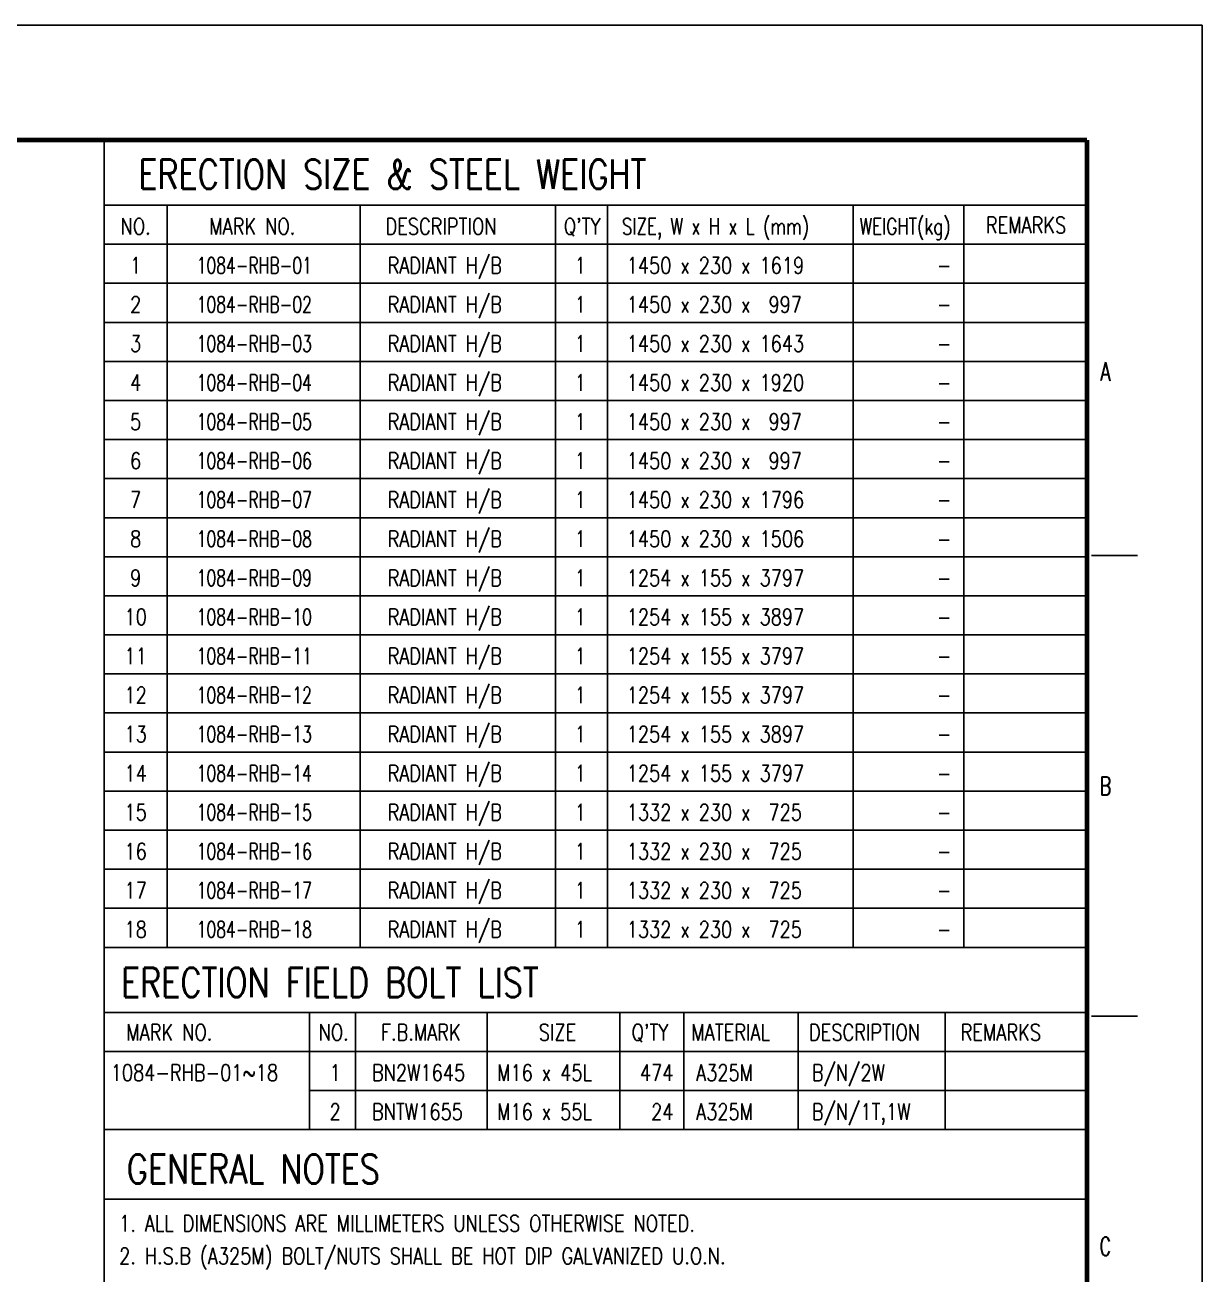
# Model space of a CAD drawing. Header units: millimetres. Extents: x 0 to 232280, y -26939 to 23794.
# Drawn here: x 45964 to 51389, y 12085 to 17846 of the extents above; entities that cross this region are included whole.
import ezdxf
from ezdxf.enums import TextEntityAlignment as Align

# ---------------------------------------------------------------- set-up
doc = ezdxf.new("R2010")
doc.units = ezdxf.units.MM
doc.header["$LTSCALE"] = 30
for name, color, linetype in [('CON-C', 4, 'Continuous'), ('CON-W', 7, 'Continuous'), ('TXT-C', 4, 'Continuous'), ('TXT-G', 3, 'Continuous'), ('TXT-Y', 2, 'Continuous')]:
    doc.layers.add(name, color=color, linetype=linetype)
doc.styles.add('ROMANS', font='ROMANS.shx', dxfattribs={"width": 0.8})
doc.styles.add('SIMPLEX', font='simplex.shx', dxfattribs={"width": 0.8})

# ---------------------------------------------------------------- blocks, each defined once
blk = doc.blocks.new('TITLE')
at = {"color": 7}
for p, q in [((841, 594.85), (0, 594.85)), ((841, 0), (841, 594.85)), ((824.02, 513.34), (831.1, 513.34)), ((824.02, 442.6), (831.1, 442.6))]:
    blk.add_line(p, q, dxfattribs=at)
at = {"color": 7, "const_width": 0.707}
for points in [[(823.32, 577.17), (27.94, 577.17)], [(823.32, 17.33), (823.32, 577.17)]]:
    blk.add_lwpolyline(points, dxfattribs=at)
at = {"color": 7, "style": 'ROMANS', "width": 0.7}
for s, p in [('A', (826.15, 541.63)), ('B', (826.15, 477.97)), ('C', (826.15, 407.24))]:
    blk.add_text(s, height=2.83, dxfattribs=at).set_placement(p, align=Align.MIDDLE)

msp = doc.modelspace()

# ---------------------------------------------------------------- linework, layer by layer
at = {"layer": 'CON-C'}
for p, q in [((46329.51, 11186.99), (46329.51, 17315.12)), ((50858.45, 17315.12), (46329.51, 17315.12)), ((50858.45, 17015.12), (46329.51, 17015.12)), ((50858.45, 16835.12), (46329.51, 16835.12)), ((50858.45, 13595.12), (46329.51, 13595.12)), ((50858.45, 13295.12), (46329.51, 13295.12)), ((50858.45, 13115.12), (46329.51, 13115.12)), ((50858.45, 12755.12), (46329.51, 12755.12)), ((50858.45, 12435.12), (46329.51, 12435.12)), ((50858.45, 12435.12), (46329.51, 12435.12))]:
    msp.add_line(p, q, dxfattribs=at)
at = {"layer": 'CON-W'}
for p, q in [((46619.51, 17015.12), (46619.51, 13595.12)), ((47509.51, 17015.12), (47509.51, 13595.12)), ((48409.51, 17015.12), (48409.51, 13595.12)), ((48649.51, 17015.12), (48649.51, 13595.12)), ((49781.75, 17015.12), (49781.75, 13595.12)), ((50291.75, 17015.12), (50291.75, 13595.12)), ((50858.45, 16655.12), (46329.51, 16655.12)), ((50858.45, 16475.12), (46329.51, 16475.12)), ((50858.45, 16295.12), (46329.51, 16295.12)), ((50858.45, 16115.12), (46329.51, 16115.12)), ((50858.45, 15935.12), (46329.51, 15935.12)), ((50858.45, 15755.12), (46329.51, 15755.12)), ((50858.45, 15575.12), (46329.51, 15575.12)), ((50858.45, 15395.12), (46329.51, 15395.12)), ((50858.45, 15215.12), (46329.51, 15215.12)), ((50858.45, 15035.12), (46329.51, 15035.12)), ((50858.45, 14855.12), (46329.51, 14855.12)), ((50858.45, 14675.12), (46329.51, 14675.12)), ((50858.45, 14495.12), (46329.51, 14495.12)), ((50858.45, 14315.12), (46329.51, 14315.12)), ((50858.45, 14135.12), (46329.51, 14135.12)), ((50858.45, 13955.12), (46329.51, 13955.12)), ((50858.45, 13775.12), (46329.51, 13775.12)), ((50858.45, 13595.12), (46329.51, 13595.12)), ((47274.9, 13295.12), (47274.9, 12755.12)), ((47486.77, 13295.12), (47486.77, 12755.12)), ((48094.02, 13295.12), (48094.02, 12755.12)), ((48706.02, 13295.12), (48706.02, 12755.12)), ((49000.02, 13295.12), (49000.02, 12755.12)), ((49528.39, 13295.12), (49528.39, 12755.12)), ((50205.6, 13295.12), (50205.6, 12755.12)), ((50858.45, 12935.12), (47274.9, 12935.12)), ((50858.45, 12755.12), (47274.9, 12755.12))]:
    msp.add_line(p, q, dxfattribs=at)

# ---------------------------------------------------------------- block references
at = {"linetype": 'ByBlock', "xscale": 29.99999999699995, "yscale": 29.99999999699995, "zscale": 29.99999999699995}
msp.add_blockref('TITLE', (26158.94, 0), dxfattribs=at)

# ---------------------------------------------------------------- texts
at = {"layer": 'CON-C', "style": 'SIMPLEX', "width": 0.8}
msp.add_text('GENERAL NOTES', height=135, dxfattribs=at).set_placement((46433.86, 12506.09))
at = {"layer": 'TXT-C', "style": 'SIMPLEX', "width": 0.8}
for s, p in [('ERECTION SIZE & STEEL WEIGHT', (46487.11, 17090.12)), ('ERECTION FIELD BOLT LIST', (46407.11, 13366.09))]:
    msp.add_text(s, height=135, dxfattribs=at).set_placement(p)
at = {"layer": 'TXT-G', "style": 'SIMPLEX', "width": 0.8}
for s, p in [('NO.', (46474.26, 16880.12)), ("Q'TY", (48532.37, 16880.12)), ('REMARKS', (50578.02, 16885.89)), ('REMARKS', (50461.87, 13165.89))]:
    msp.add_text(s, height=75, dxfattribs=at).set_placement(p, align=Align.CENTER)
at = {"layer": 'TXT-G', "style": 'SIMPLEX'}
for s, width, p in [('MARK NO.', 0.8, (46813.91, 16880.12)), ('DESCRIPTION', 0.8, (47625.91, 16880.12)), ('SIZE, W x H x L (mm)', 0.75, (48715.46, 16880.12)), ('WEIGHT(kg)', 0.75, (49811, 16880.12)), ('MARK NO.', 0.8, (46431.4, 13165.89)), ('NO.', 0.8, (47317.57, 13165.89)), ('F.B.MARK', 0.8, (47604.66, 13165.89)), ('SIZE', 0.8, (48332.45, 13165.89)), ("Q'TY", 0.8, (48760.17, 13165.89)), ('MATERIAL', 0.8, (49035.45, 13165.89)), ('DESCRIPTION', 0.8, (49577.83, 13165.89))]:
    msp.add_text(s, height=75, dxfattribs=dict(at, width=width)).set_placement(p)
at = {"layer": 'TXT-Y', "style": 'SIMPLEX', "width": 0.8}
for s, p in [('1', (46474.26, 16700.12)), ('2', (46474.26, 16520.12)), ('3', (46474.26, 16340.12)), ('4', (46474.26, 16160.12)), ('5', (46474.26, 15980.12)), ('6', (46474.26, 15800.12)), ('7', (46474.26, 15620.12)), ('8', (46474.26, 15440.12)), ('9', (46474.26, 15260.12)), ('10', (46474.26, 15080.12)), ('11', (46474.26, 14900.12)), ('12', (46474.26, 14720.12)), ('13', (46474.26, 14540.12)), ('14', (46474.26, 14360.12)), ('15', (46474.26, 14180.12)), ('16', (46474.26, 14000.12)), ('17', (46474.26, 13820.12)), ('18', (46474.26, 13640.12))]:
    msp.add_text(s, height=75, dxfattribs=at).set_placement(p, align=Align.CENTER)
at = {"layer": 'TXT-Y', "style": 'SIMPLEX'}
for s, width, p in [('1084-RHB-01', 0.7, (46755.51, 16700.12)), ('RADIANT H/B', 0.8, (47635.51, 16700.12)), ('1450 x 230 x 1619', 0.8, (48737.75, 16700.12)), ('1084-RHB-02', 0.7, (46755.51, 16520.12)), ('RADIANT H/B', 0.8, (47635.51, 16520.12)), ('1450 x 230 x  997', 0.8, (48737.75, 16520.12)), ('RADIANT H/B', 0.8, (47635.51, 16340.12)), ('1084-RHB-03', 0.7, (46755.51, 16340.12)), ('1450 x 230 x 1643', 0.8, (48737.75, 16340.12)), ('RADIANT H/B', 0.8, (47635.51, 16160.12)), ('1084-RHB-04', 0.7, (46755.51, 16160.12)), ('1450 x 230 x 1920', 0.8, (48737.75, 16160.12)), ('1084-RHB-05', 0.7, (46755.51, 15980.12)), ('RADIANT H/B', 0.8, (47635.51, 15980.12)), ('1450 x 230 x  997', 0.8, (48737.75, 15980.12)), ('1084-RHB-06', 0.7, (46755.51, 15800.12)), ('RADIANT H/B', 0.8, (47635.51, 15800.12)), ('1450 x 230 x  997', 0.8, (48737.75, 15800.12)), ('1084-RHB-07', 0.7, (46755.51, 15620.12)), ('RADIANT H/B', 0.8, (47635.51, 15620.12)), ('1450 x 230 x 1796', 0.8, (48737.75, 15620.12)), ('1084-RHB-08', 0.7, (46755.51, 15440.12)), ('RADIANT H/B', 0.8, (47635.51, 15440.12)), ('1450 x 230 x 1506', 0.8, (48737.75, 15440.12)), ('1084-RHB-09', 0.7, (46755.51, 15260.12)), ('RADIANT H/B', 0.8, (47635.51, 15260.12)), ('1254 x 155 x 3797', 0.8, (48737.75, 15260.12)), ('1084-RHB-10', 0.7, (46755.51, 15080.12)), ('RADIANT H/B', 0.8, (47635.51, 15080.12)), ('1254 x 155 x 3897', 0.8, (48737.75, 15080.12)), ('RADIANT H/B', 0.8, (47635.51, 14900.12)), ('1084-RHB-11', 0.7, (46755.51, 14900.12)), ('1254 x 155 x 3797', 0.8, (48737.75, 14900.12)), ('RADIANT H/B', 0.8, (47635.51, 14720.12)), ('1084-RHB-12', 0.7, (46755.51, 14720.12)), ('1254 x 155 x 3797', 0.8, (48737.75, 14720.12)), ('1084-RHB-13', 0.7, (46755.51, 14540.12)), ('RADIANT H/B', 0.8, (47635.51, 14540.12)), ('1254 x 155 x 3897', 0.8, (48737.75, 14540.12)), ('1084-RHB-14', 0.7, (46755.51, 14360.12)), ('RADIANT H/B', 0.8, (47635.51, 14360.12)), ('1254 x 155 x 3797', 0.8, (48737.75, 14360.12)), ('1084-RHB-15', 0.7, (46755.51, 14180.12)), ('RADIANT H/B', 0.8, (47635.51, 14180.12)), ('1332 x 230 x  725', 0.8, (48737.75, 14180.12)), ('1084-RHB-16', 0.7, (46755.51, 14000.12)), ('RADIANT H/B', 0.8, (47635.51, 14000.12)), ('1332 x 230 x  725', 0.8, (48737.75, 14000.12)), ('1084-RHB-17', 0.7, (46755.51, 13820.12)), ('RADIANT H/B', 0.8, (47635.51, 13820.12)), ('1332 x 230 x  725', 0.8, (48737.75, 13820.12)), ('1084-RHB-18', 0.7, (46755.51, 13640.12)), ('RADIANT H/B', 0.8, (47635.51, 13640.12)), ('1332 x 230 x  725', 0.8, (48737.75, 13640.12)), ('1084-RHB-01~18', 0.8, (46359.51, 12980.12)), ('1', 0.8, (47367.98, 12980.12)), ('BN2W1645', 0.8, (47563.32, 12980.12)), ('M16 x 45L', 0.8, (48140.23, 12980.12)), ('A325M', 0.8, (49057.51, 12980.12)), ('B/N/2W', 0.8, (49590.89, 12980.12)), ('2', 0.8, (47367.98, 12800.12)), ('BNTW1655', 0.8, (47563.32, 12800.12)), ('M16 x 55L', 0.8, (48140.23, 12800.12)), ('A325M', 0.8, (49057.51, 12800.12)), ('B/N/1T,1W', 0.8, (49590.89, 12800.12)), ('1. ALL DIMENSIONS ARE MILLIMETERS UNLESS OTHERWISE NOTED.', 0.8, (46398.02, 12285.12)), ('2. H.S.B (A325M) BOLT/NUTS SHALL BE HOT DIP GALVANIZED U.O.N.', 0.8, (46398.02, 12135.12))]:
    msp.add_text(s, height=75, dxfattribs=dict(at, width=width)).set_placement(p)
at = {"layer": 'TXT-Y', "style": 'SIMPLEX', "width": 0.8}
for s, p in [('1', (48549.51, 16700.12)), ('-', (50234.61, 16700.12)), ('1', (48549.51, 16520.12)), ('-', (50234.61, 16520.12)), ('1', (48549.51, 16340.12)), ('-', (50234.61, 16340.12)), ('1', (48549.51, 16160.12)), ('-', (50234.61, 16160.12)), ('1', (48549.51, 15980.12)), ('-', (50234.61, 15980.12)), ('1', (48549.51, 15800.12)), ('-', (50234.61, 15800.12)), ('1', (48549.51, 15620.12)), ('-', (50234.61, 15620.12)), ('1', (48549.51, 15440.12)), ('-', (50234.61, 15440.12)), ('1', (48549.51, 15260.12)), ('-', (50234.61, 15260.12)), ('1', (48549.51, 15080.12)), ('-', (50234.61, 15080.12)), ('1', (48549.51, 14900.12)), ('-', (50234.61, 14900.12)), ('1', (48549.51, 14720.12)), ('-', (50234.61, 14720.12)), ('1', (48549.51, 14540.12)), ('-', (50234.61, 14540.12)), ('1', (48549.51, 14360.12)), ('-', (50234.61, 14360.12)), ('1', (48549.51, 14180.12)), ('-', (50234.61, 14180.12)), ('1', (48549.51, 14000.12)), ('-', (50234.61, 14000.12)), ('1', (48549.51, 13820.12)), ('-', (50234.61, 13820.12)), ('1', (48549.51, 13640.12)), ('-', (50234.61, 13640.12)), ('474', (48952.89, 12980.12)), ('24', (48952.89, 12800.12))]:
    msp.add_text(s, height=75, dxfattribs=at).set_placement(p, align=Align.RIGHT)

doc.saveas('drawing.dxf')
